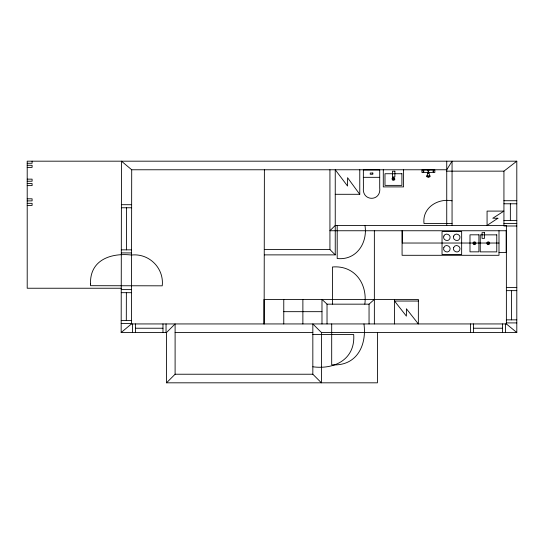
<?xml version="1.0" encoding="UTF-8"?>
<svg xmlns="http://www.w3.org/2000/svg" width="544" height="544" viewBox="0 0 544 544"><rect width="100%" height="100%" fill="white"/><g stroke="black" fill="none" stroke-linecap="round" stroke-linejoin="round"><path stroke-width="0.82" d="M377.441 332.52L377.441 382.82L166.518 382.82L175.1 374.231L175.1 323.938L166.518 332.52L121.162 332.52L121.475 161.18L131.709 169.769L446.74 169.769L452.057 161.18L452.057 225.434M126.31 320.484L126.364 292.686M126.439 249.852L126.514 207.767M121.162 332.52L131.43 323.938L131.709 169.769M264.132 323.938L264.384 169.769M321.98 323.938L321.98 299.397L327.026 304.164L369.05 304.164L374.36 299.397M446.74 171.149L503.934 171.149L516.8 161.18L516.8 332.52L321.416 332.52L312.834 323.938L312.834 374.231L321.416 382.82L321.416 332.52M516.8 161.18L27.207 161.18L27.207 288.238L121.244 288.238M27.207 163.268L32.096 163.268L32.096 161.18M27.2 165.301L32.089 165.301L32.089 167.389L27.2 167.389M427.808 172.468L421.92 172.468L421.92 169.973L434.84 169.973L434.84 172.468L428.917 172.468M427.808 173.244L428.917 173.244M363.365 177.324L363.399 187.857C361.862 201.715 381.371 201.824 379.712 187.857L379.712 169.973L363.365 169.973L363.365 177.324L379.712 177.324M27.207 179.146L32.096 179.146L32.096 181.234L27.207 181.234M27.207 183.525L32.096 183.525L32.096 185.613L27.207 185.613M335.247 194.296L359.774 194.296L359.774 169.769M27.207 198.805L32.096 198.805L32.096 200.892L27.207 200.892M503.934 200.716L516.8 200.716M452.057 200.838C437.804 197.989 422.035 207.794 424.021 223.557L452.057 223.557M27.207 203.327L32.096 203.327L32.096 205.414L27.207 205.414M503.934 203.782L516.8 203.782M503.934 220.476L516.8 220.476M503.934 223.536L516.8 223.536M516.8 225.991L503.934 225.991L503.934 171.149M506.376 230.751L329.929 230.751L335.247 225.434L506.376 225.434L506.376 323.938L516.8 332.52M498.998 243.032L402.295 243.032L402.295 230.772M264.384 249.56L329.929 249.56L335.247 254.878L264.384 254.878M498.998 252.545L506.178 252.545L506.178 230.758M506.376 287.572L516.8 287.572M506.376 290.639L516.8 290.639M394.448 301.043L418.356 301.043M283.771 311.671L321.98 311.671M506.376 319.852L516.8 319.852M506.376 322.912L516.8 322.912M131.43 323.938L506.376 323.938M135.517 328.229L162.976 328.229M473.579 328.229L502.472 328.229M175.1 332.52L312.834 332.52M312.834 334.512L353.688 334.512C355.484 359.142 334.744 369.77 312.834 366.785M175.1 374.231L312.834 374.231M121.394 204.694L131.648 204.714M121.387 207.76L131.641 207.774M121.312 249.846L131.566 249.859M121.305 252.906L131.56 252.933M121.237 289.605L131.492 289.626M121.237 292.672L131.492 292.692M121.183 320.47L131.437 320.491M121.176 323.537L131.43 323.558M394.448 300.92L406.402 316.132L406.402 308.768L418.356 323.938L418.356 299.411L263.983 299.411L263.983 323.938M359.734 194.296L347.548 177.698L347.548 186.041L335.247 169.769L335.247 254.878M511.591 290.639L511.591 319.852M510.36 203.782L510.36 220.476M505.539 323.938L505.539 332.52M502.472 323.938L502.472 332.52M498.998 230.758L498.998 255.299L402.084 255.299L402.084 230.772M473.579 323.938L473.579 332.52M470.519 323.938L470.519 332.52M446.74 161.18L446.74 225.434M433.493 169.973L433.493 172.468M433.452 169.973L433.452 172.468M428.917 169.973C427.74 172.523 429.923 174.59 429.876 176.746L428.502 177.33L426.85 176.746C426.802 174.59 428.992 172.523 427.808 169.973M423.232 169.973L423.232 172.468M403.594 169.769L403.594 186.898L383.296 186.898L383.296 169.769M394.448 299.397L394.448 323.938M374.36 230.751L374.36 323.938M369.05 304.164L369.05 323.938M364.97 225.434C367.812 243.012 356.395 260.576 337.198 258.522L337.198 225.434M364.827 304.164C367.574 283.54 354.464 265.071 332.432 266.995L332.432 304.164M363.963 323.938C366.942 345.848 356.32 366.588 331.69 364.793L331.69 323.938M329.929 169.769L329.929 249.56M327.026 304.164L327.026 323.938M302.879 299.411L302.879 323.938M283.771 299.411L283.771 323.938M166.518 332.52L166.518 382.82M166.042 323.938L166.042 332.52M162.976 323.938L162.976 332.52M135.517 323.938L135.517 332.52M132.45 323.938L132.45 332.52M90.528 283.893L90.528 285.695L162.221 285.824C164.268 268.253 149.131 253.062 131.553 255.041C111.37 252.668 89.699 259.658 90.528 283.893M443.843 236.035C442.102 239.761 448.338 242.597 449.868 238.585C451.608 234.858 445.366 232.03 443.843 236.035M443.843 247.486C442.102 251.212 448.338 254.041 449.868 250.029C451.608 246.31 445.366 243.474 443.843 247.486M453.703 236.035C451.969 239.761 458.204 242.597 459.734 238.585C461.468 234.858 455.233 232.03 453.703 236.035M453.703 247.486C451.969 251.212 458.204 254.041 459.734 250.029C461.468 246.31 455.233 243.474 453.703 247.486M473.436 242.23L473.015 242.991L473.436 244.256L474.191 244.678L475.456 244.256L475.878 243.494L475.456 242.23L474.701 241.815L473.436 242.23M487.274 242.23L486.853 242.991L487.274 244.256L488.036 244.678L489.294 244.256L489.716 243.494L489.294 242.23L488.539 241.815L487.274 242.23M392.435 177.949L392.013 178.704L392.435 179.969L393.19 180.39L394.454 179.969L394.876 179.214L394.454 177.949L393.7 177.528L392.435 177.949M392.863 178.378L392.863 179.534L394.019 179.534L394.019 178.378L392.863 178.378M473.872 242.665L473.872 243.821L475.028 243.821L475.028 242.665L473.872 242.665M487.71 242.665L487.71 243.821L488.866 243.821L488.866 242.665L487.71 242.665M429.998 176.045C428.196 178.194 423.633 174.787 430.018 176.025M497.916 218.246L487.07 225.4L487.07 211.092L503.934 211.092L492.769 218.246L497.916 218.246M423.844 170.993C422.545 171.027 424.136 171.911 423.844 170.993M433.452 171.238C432.623 171.884 432.657 170.551 433.452 171.238M394.883 171.197L392.428 171.197L392.428 176.916L394.883 176.916L394.883 171.197M372.837 173.026L370.24 173.026L370.24 174.27L372.837 174.27L372.837 173.026M401.907 173.733L384.989 173.733L384.989 185.382L401.907 185.382L401.907 173.733M461.652 231.588L442.034 231.588L442.034 254.483L461.652 254.483L461.652 231.588M484.486 232.648L482.038 232.648L482.038 238.374L484.486 238.374L484.486 232.648M478.917 234.818L469.989 234.818L469.989 251.845L478.917 251.845L478.917 234.818M496.767 234.858L480.25 234.858L480.25 251.879L496.767 251.879L496.767 234.858"/></g></svg>
